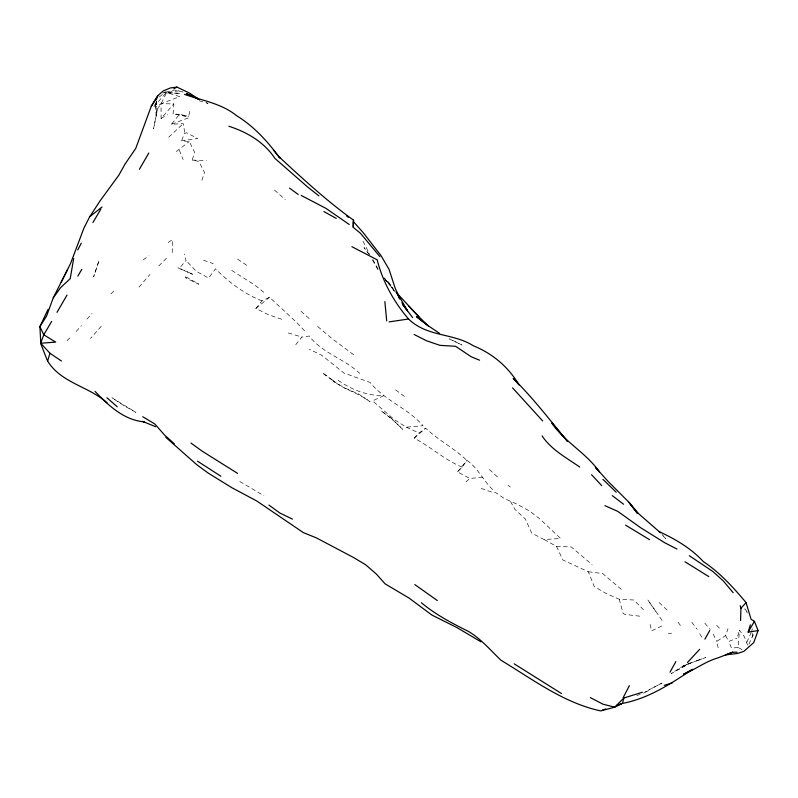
<?xml version="1.0" encoding="UTF-8"?>
<svg xmlns="http://www.w3.org/2000/svg" width="798" height="798" viewBox="0 0 798 798"><rect width="100%" height="100%" fill="white"/><g stroke="black" fill="none" stroke-linecap="round" stroke-linejoin="round"><path stroke-width="0.6" stroke-dasharray="3.99 2.99" d="M172.258 252.597L172.398 239.679L166.483 243.669M156.627 100.757L156.218 115.91L153.535 128.947L157.376 109.067L161.046 103.73L166.702 92.478L180.368 93.346L163.849 92.907M742.07 649.592L738.14 647.507L739.467 630.28L744.235 636.505L747.656 645.243M189.655 111.311L188.747 116.259L173.056 114.104L173.874 103.87L161.046 103.73L155.311 107.181L156.218 115.91L157.376 109.067M155.311 107.181L156.408 101.835M737.711 636.076L739.467 630.28M201.924 180.328L204.488 172.378L198.782 161.376L192.188 160.139L194.622 152.338L189.296 141.495L181.645 140.787L184.228 133.665L186.532 132.737L197.724 138.523L181.645 140.787M751.736 630.789L752.404 628.704M718.16 647.806L716.734 641.402L725.631 635.577L727.995 628.664M746.848 642.23L751.147 632.515M748.883 644.156L753.142 634.729L753.402 638.111M156.657 101.536L153.485 107.171L166.193 92.598L179.52 90.693L181.824 91.471M482.6 477.254L469.882 478.461L457.513 471.917L462.192 467.129L466.93 460.366C478.182 468.177 483.508 481.094 493.334 490.281M295.749 344.726L301.893 337.075L309.185 336.018C322.163 353.155 344.457 358.761 359.768 373.414M281.784 319.27L268.387 314.741L255.899 308.417L261.993 300.876L269.524 297.275L295.898 321.744L305.355 331.569M184.717 132.328L183.221 123.66L171.49 124.189L179.5 114.333L188.747 116.259M457.513 471.917L466.93 460.366M138.992 287.16L149.984 274.422M101.236 326.252L90.523 338.492M183.161 92.059L174.463 90.004L162.672 92.877L166.702 92.478L179.74 96.638L161.046 103.73L161.106 118.403L173.874 103.87M180.777 266.612L186.094 260.577L184.428 253.973M76.189 331.469L81.446 325.534M86.952 319.12L92.049 313.524M462.192 467.129C444.646 459.957 430.81 446.78 414.152 438.162L419.02 432.975L425.703 428.207C438.092 440.017 453.633 447.877 466.092 459.658M110.942 293.953L115.54 289.315M67.012 340.716L71.601 336.098M158.712 266.023L167.879 256.806M168.727 137.166L183.221 123.66M414.152 438.162L425.703 428.207M465.942 481.842L469.882 478.461M159.281 97.017L165.725 91.73M255.899 308.417L269.524 297.275M176.288 151.57L189.296 141.495M143.161 259.869L148.927 255.779M683.078 666.051L689.951 663.168L683.078 666.051L671.188 673.582L690.17 663.058L677.502 669.821M161.106 118.403L167.51 114.703M661.761 626.001L651.617 630.929L649.602 622.191M643.348 693.143L649.313 690.499L643.637 692.385M725.631 635.577L728.734 641.462L736.883 638.24M171.49 124.189L188.468 117.855L179.5 114.333L173.056 114.104M636.804 695.537L640.136 694.37M668.305 633.782L671.597 633.163M738.14 647.507L731.537 648.096L728.734 641.462M338.192 380.267C351.469 389.863 367.309 395.838 383.798 395.648L372.576 400.905L394.402 419.668L406.272 427.179L423.02 425.713C407.848 408.137 384.616 400.566 370.023 382.412L344.088 373.115L321.774 355.3L309.195 349.175M510.55 501.473L514.79 509.224L525.433 519.129L531.737 533.164L544.176 539.568L560.615 538.47L539.937 519.029L529.992 511.289L517.593 504.466L504.336 498.521L496.037 492.805L492.077 492.196L478.72 487.578M192.188 160.139L206.383 160.368M544.176 539.568L556.445 546.321L571.358 546.979L592.136 564.715M556.445 546.321L562.929 560.016L588.355 571.767L594.251 586.59L606.39 593.572L619.228 599.228L633.881 600.016L643.467 609.712M588.355 571.767L602.61 573.503L623.467 591.168M639.757 616.186L624.954 614.38L623.178 613.512L619.228 599.228M288.268 332.975L301.893 337.075M199.201 100.718L208.029 103.381L205.784 102.563M203.53 260.208L213.275 263.669M261.993 300.876C244.258 294.013 228.916 282.143 215.52 268.846L208.587 278.043L196.298 271.34L186.094 260.577M406.272 427.179L419.02 432.975M449.055 338.781L462.022 345.025L449.882 339M239.749 481.483L263.899 495.708M231.719 270.392L255.2 285.375L265.884 293.953M237.575 259.091L249.016 266.881M507.997 485.324L510.401 487.019M395.658 389.883L406.681 398.112M353.704 354.801L331.689 338.322L317.554 326.382M274.472 190.034L285.255 199.67M300.986 311.23L311.12 320.357M489.374 469.513L499.428 478.73M659.138 602.55L669.043 611.916M716.594 625.313L720.015 628.724M663.098 535.897L665.582 538.52L661.951 534.441M393.015 288.726L389.973 285.235L394.83 291.809M704.834 623.168L710.21 629.522M384.796 278.821L388.606 283.619L385.783 280.018M383.838 277.564L389.783 285.185L383.968 277.664M691.826 622.29L697.262 629.343M747.048 611.707L744.843 608.824L747.337 613.014M369.175 254.392L363.998 247.55L369.005 254.283M678.071 622.171L681.522 627.048M655.756 611.358L647.836 599.916L663.687 622.699M394.252 290.681L387.609 280.826L396.426 294.262M372.536 260.178L378.92 271.41M372.736 259.39L378.162 269.195M699.776 633.652L703.078 639.677M362.99 241.196L369.713 254.343M713.213 634.091L716.734 641.402M179.341 150.184L183.161 159.57M752.135 633.153L753.132 639.068M98.872 261.026L93.645 276.746L98.872 261.026M661.941 683.118L648.874 689.951L661.941 683.118M698.011 660.335L687.347 664.245L705.841 657.482L698.011 660.335M186.652 277.195L185.146 276.986L186.044 278.073L198.782 284.218L186.652 277.195M348.277 389.484L345.175 388.317L333.365 381.065C344.606 389.823 358.861 393.105 370.092 401.823L358.631 394.052L348.277 389.484M190.832 273.355L177.964 267.789L192.567 274.283L190.832 273.355M135.899 412.366L123.68 405.514L111.929 397.763L135.899 412.366M332.726 380.197L322.282 372.726L334.961 382.272L332.726 380.197M391.718 418.711L381.045 410.741L392.307 419.439L402.88 429.464L391.718 418.711"/><path stroke-width="1.2" d="M740.574 620.535L740.943 608.275L740.205 605.682M379.888 256.627L360.437 233.235L353.235 227.34L353.584 220.178C327 201.136 302.602 178.652 278.522 156.348C266.921 140.568 253.315 125.984 236.517 115.63C221.575 103.511 202.223 100.468 184.498 94.403M73.675 258.562L70.214 278.662L60.658 287.589L53.257 297.804L46.603 315.988L39.9 326.621L40.828 343.848L47.222 360.267M642.41 692.235L623.846 698.021L622.49 703.397C648.644 698.519 670.789 683.677 692.554 669.352L683.467 674.24C695.258 669.512 705.282 661.592 717.582 658.021L732.684 652.195L737.053 652.225M47.651 360.945L49.965 353.265L40.698 343.24L43.76 334.791L51.661 321.404M658.949 531.518C675.178 539.039 690.878 548.166 703.158 561.393L703.966 562.011C720.145 572.904 733.591 587.707 746.07 602.59L751.078 619.288L754.389 621.323L758.1 630.58L748.145 632.166L750.379 624.824M77.775 249.964L81.236 243.22M758.1 630.58L753.731 642.609L743.866 651.348L737.911 653.382L725.412 654.959L732.684 652.195M199.35 99.63L189.575 93.137L176.947 87.092L170.323 87.96L162.962 91.092L157.944 95.62L151.271 106.274L135.75 148.438L124.977 164.169L118.862 175.151L100.149 200.777L89.715 216.707L84.009 227.929L70.453 263.749L53.257 297.804M61.187 282.233L67.581 269.554M353.584 220.178L353.065 221.285L363.05 232.457L381.145 255.799L389.055 269.395L395.16 288.138L399.778 299.041L396.337 291.479L407.449 310.731L402.601 304.267L412.586 317.584M48.07 309.335L39.9 326.621L43.76 334.791L55.67 342.113L40.698 343.24M623.098 697.791L629.393 685.672M670.001 672.175L675.876 661.572M704.913 639.168L709.711 630.54M67.012 295.08L57.027 312.317M148.797 153.036L139.391 169.276M748.145 632.166L754.389 621.323M77.855 276.098L81.805 269.335M92.907 222.552L100.807 209.176M151.271 106.274L157.944 95.62M699.696 649.303L687.517 662.45M740.943 608.275L746.07 602.59M154.682 100.787L156.907 98.353M623.846 698.021L614.699 707.188L600.695 710.908C563.568 702.928 532.805 679.397 500.895 660.195C490.421 650.161 481.134 638.969 468.476 631.437C451.927 623.208 435.638 614.65 421.364 602.739M89.715 216.707L102.044 207.031M173.904 88.718L176.947 87.092M621.562 703.756L617.093 705.272L621.562 703.756L614.699 707.188L602.969 704.185L590.33 697.612M602.39 710.09L605.782 708.973M664.245 685.342L672.584 682.799M389.115 321.893L408.546 319.001C427.06 337.095 452.925 332.816 473.423 345.813C492.635 353.544 508.565 367.12 519.019 384.905L513.323 378.442M228.856 126.244C247.051 132.099 264.198 142.104 274.901 158.383L307.719 187.081L318.921 195.889M155.57 426.691L142.573 421.374L144.498 421.923C123.82 420.087 108.638 405.653 95.052 391.399M479.548 360.207L471.239 356.786L455.578 346.282L439.987 345.354L426.601 340.796L414.112 334.472M198.034 98.683L186.283 93.476L198.173 99.191M604.904 505.643L617.702 511.338L640.724 527.777L664.544 542.64L676.973 549.064M292.437 519.109L279.839 513.024L268.966 505.094M301.205 195.45L326.013 208.398L349.215 224.467M323.888 211.54L336.257 218.393M351.898 246.702L377.195 259.829C382.601 281.594 393.903 302.013 408.546 319.001M649.532 539.667L625.592 525.144M142.742 416.736L154.772 423.947L164.707 435.219L174.263 443.678M685.063 561.822L708.774 576.575M220.906 476.246L197.515 461.174M481.064 641.861L456.945 627.587L431.908 615.068L409.145 598.131L385.045 583.817L376.486 574.161L365.594 564.725L353.564 557.533L316.457 537.912L303.42 532.655L256.766 500.994L232.068 487.827L208.188 473.074L196.757 464.695L165.834 437.334M237.575 473.384L202.123 451.139L190.951 443.07M561.413 693.492L514.171 663.816M439.339 333.205L427.638 325.365L416.416 316.597L428.506 326.133L418.671 316.517M579.747 467.059C566.43 457.733 551.308 449.773 542.081 435.908M49.965 353.265L61.446 361.025M437.354 600.565L414.83 584.595M107.112 402.84C88.797 386.322 61.157 383.07 47.681 361.125M689.292 555.717L712.704 571.378L723.337 580.974L733.192 592.744M289.564 188.148L298.203 194.473M612.265 495.618L623.567 504.226M346.382 215.719L348.297 217.305M106.952 397.793L117.246 406.761M660.505 532.805L638.789 513.832L628.964 502.341L637.293 513.204L628.924 502.261L608.206 481.513L595.408 467.329L599.527 472.087C586.38 452.935 564.974 442.331 551.887 423.209M602.869 479.319L616.216 492.226M408.416 305.863L418.741 316.616L396.057 292.228M512.545 387.838L542.71 420.975M591.547 474.72L601.692 485.573M552.156 423.209L567.388 441.264C549.882 419.957 533.004 398.052 513.373 378.561M278.522 156.348L279.889 157.994L273.355 149.924M407.449 310.731L401.903 302.701M384.865 301.604L386.701 320.926M353.095 222.492L353.235 227.34"/></g></svg>
